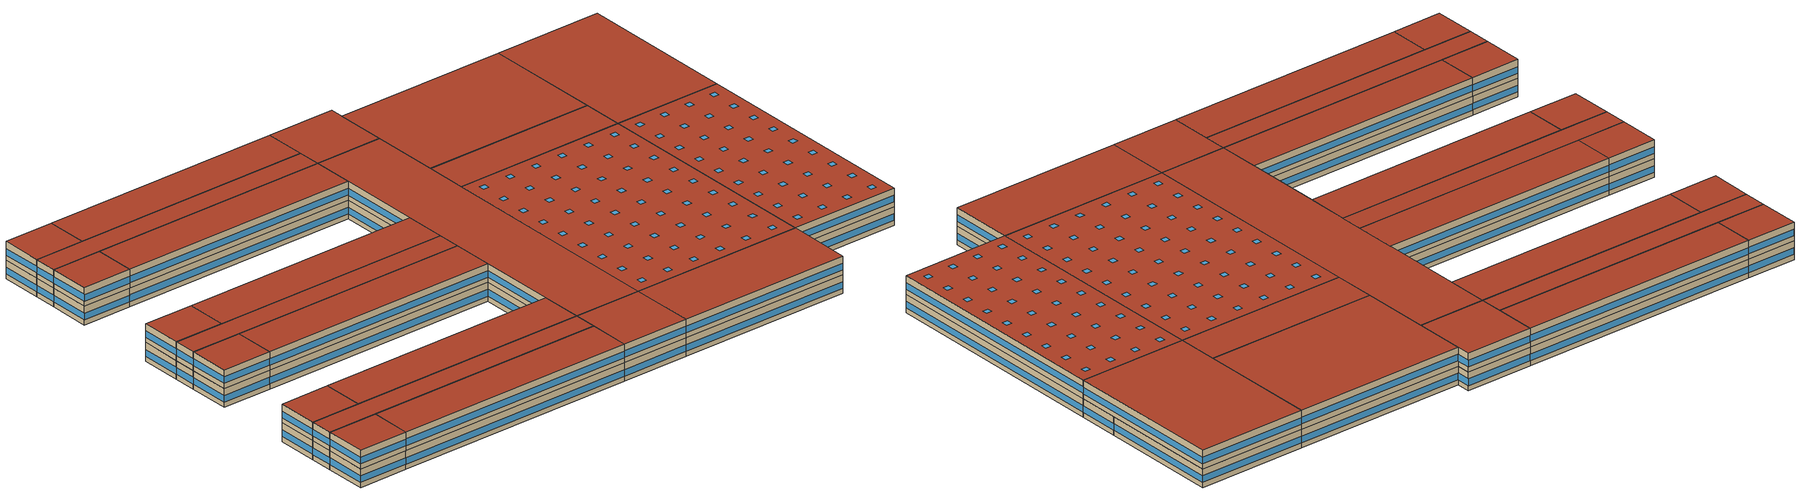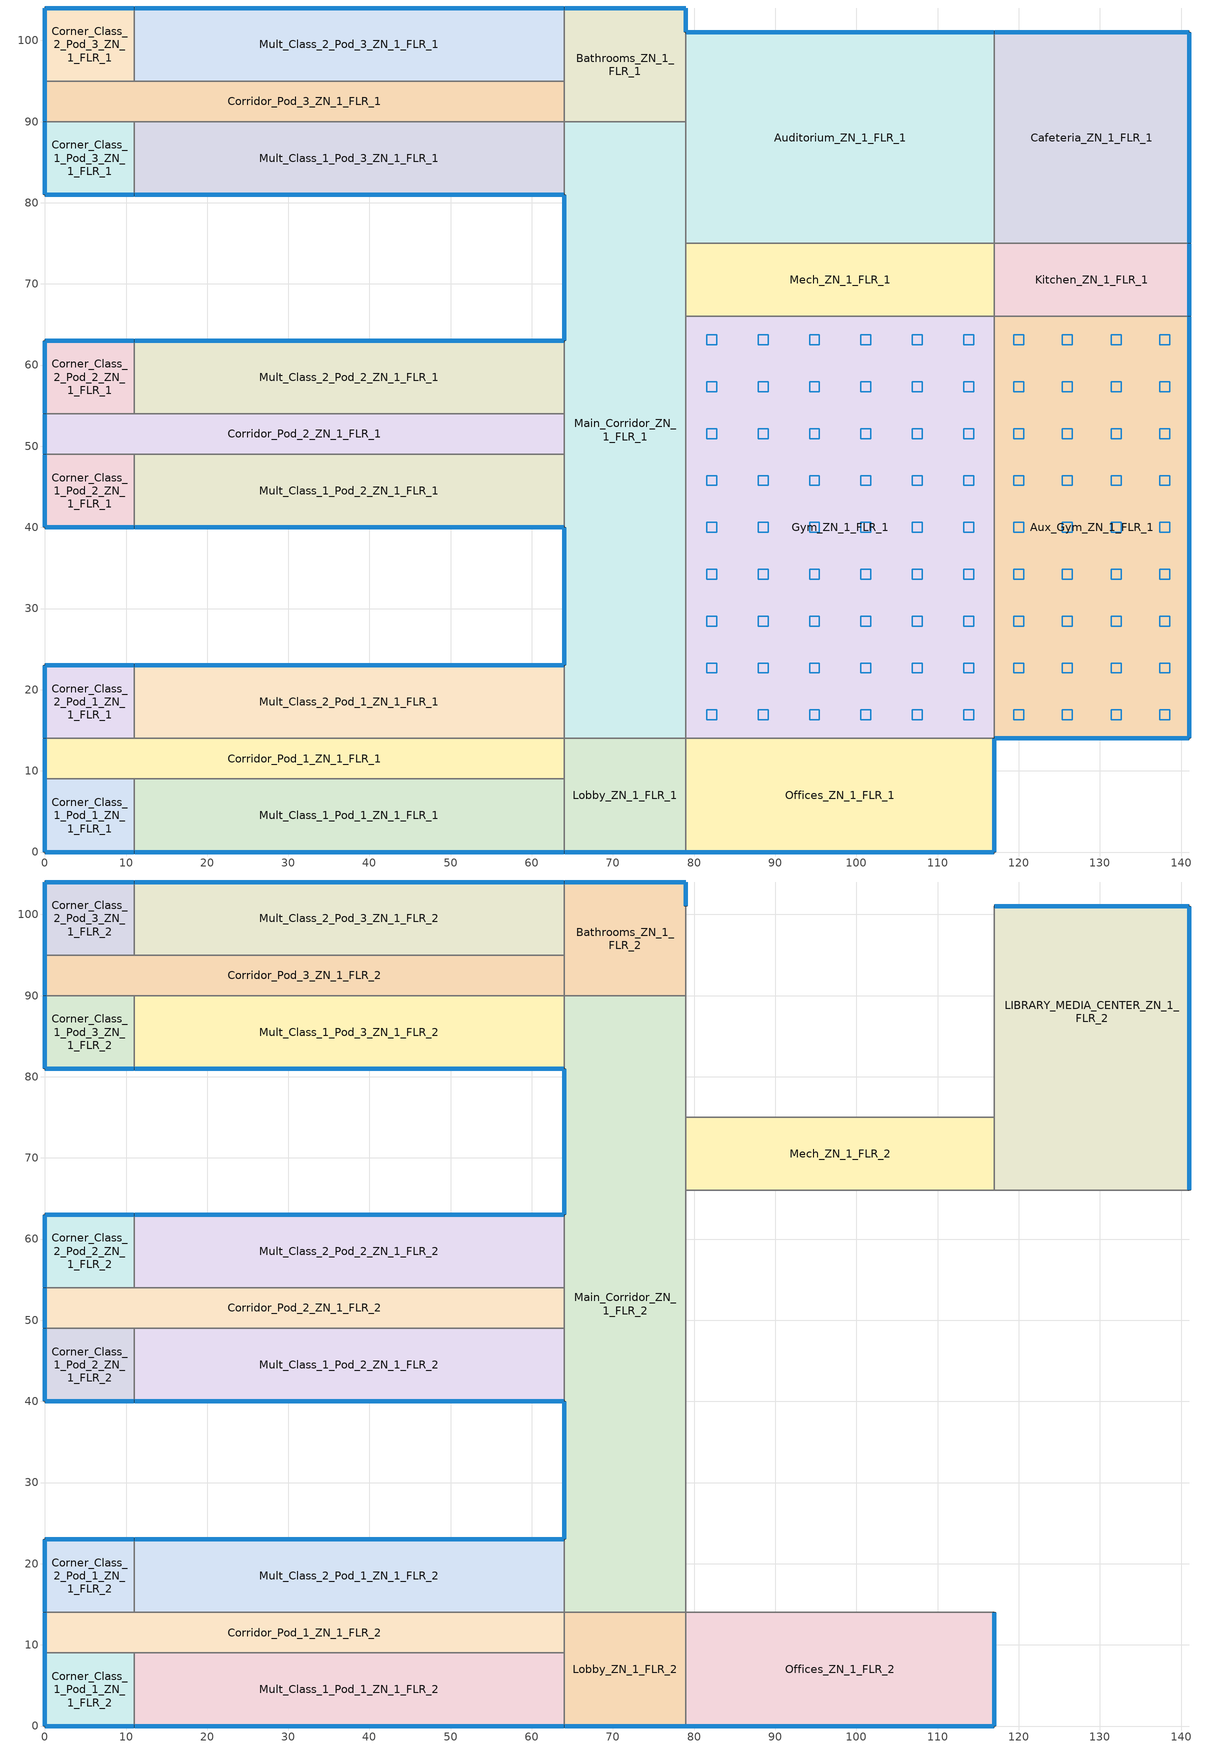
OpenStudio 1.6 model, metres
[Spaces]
Kitchen_ZN_1_FLR_1
 floor ground: 141,75 141,66 117,66 117,75 z0
 wall outside: 141,66 141,75 z0:4
 wall to Cafeteria_ZN_1_FLR_1: 141,75 117,75 z0:4
 wall to Aux_Gym_ZN_1_FLR_1: 117,66 141,66 z0:4
 wall to Mech_ZN_1_FLR_1: 117,75 117,66 z0:4
 window: 141,66.05 141,74.95 z1.1:2.52
Gym_ZN_1_FLR_1
 floor ground: 117,66 117,14 79,14 79,66 z0
 wall to Aux_Gym_ZN_1_FLR_1: 117,14 117,66 z4:8; 117,14 117,66 z0:4
 wall to Main_Corridor_ZN_1_FLR_1: 79,66 79,14 z0:4
 wall to Offices_ZN_1_FLR_1: 79,14 117,14 z0:4
 wall to Offices_ZN_1_FLR_2: 79,14 117,14 z4:8
 wall to Mech_ZN_1_FLR_2: 117,66 79,66 z4:8
 wall to Mech_ZN_1_FLR_1: 117,66 79,66 z0:4
 wall to Main_Corridor_ZN_1_FLR_2: 79,66 79,14 z4:8
 roof outside: 117,14 117,66 79,66 79,14 z8
 skylight: 89.11,56.72 89.11,57.94 87.89,57.94 87.89,56.72 z8; 114.44,39.39 114.44,40.61 113.22,40.61 113.22,39.39 z8; 82.78,56.72 82.78,57.94 81.56,57.94 81.56,56.72 z8; 95.44,33.61 95.44,34.83 94.22,34.83 94.22,33.61 z8; 114.44,45.17 114.44,46.39 113.22,46.39 113.22,45.17 z8; 89.11,33.61 89.11,34.83 87.89,34.83 87.89,33.61 z8; 89.11,50.95 89.11,52.17 87.89,52.17 87.89,50.95 z8; 108.11,33.61 108.11,34.83 106.89,34.83 106.89,33.61 z8; 101.78,62.5 101.78,63.72 100.56,63.72 100.56,62.5 z8; 108.11,56.72 108.11,57.94 106.89,57.94 106.89,56.72 z8; 114.44,22.06 114.44,23.28 113.22,23.28 113.22,22.06 z8; 82.78,62.5 82.78,63.72 81.56,63.72 81.56,62.5 z8; 101.78,39.39 101.78,40.61 100.56,40.61 100.56,39.39 z8; 82.78,50.95 82.78,52.17 81.56,52.17 81.56,50.95 z8; 95.44,27.83 95.44,29.05 94.22,29.05 94.22,27.83 z8; 114.44,16.28 114.44,17.5 113.22,17.5 113.22,16.28 z8; 114.44,27.83 114.44,29.05 113.22,29.05 113.22,27.83 z8; 108.11,22.06 108.11,23.28 106.89,23.28 106.89,22.06 z8; 101.78,22.06 101.78,23.28 100.56,23.28 100.56,22.06 z8; 108.11,39.39 108.11,40.61 106.89,40.61 106.89,39.39 z8; 89.11,62.5 89.11,63.72 87.89,63.72 87.89,62.5 z8; 101.78,33.61 101.78,34.83 100.56,34.83 100.56,33.61 z8; 89.11,16.28 89.11,17.5 87.89,17.5 87.89,16.28 z8; 82.78,45.17 82.78,46.39 81.56,46.39 81.56,45.17 z8; 82.78,33.61 82.78,34.83 81.56,34.83 81.56,33.61 z8; 95.44,50.95 95.44,52.17 94.22,52.17 94.22,50.95 z8; 95.44,22.06 95.44,23.28 94.22,23.28 94.22,22.06 z8; 114.44,33.61 114.44,34.83 113.22,34.83 113.22,33.61 z8; 108.11,16.28 108.11,17.5 106.89,17.5 106.89,16.28 z8; 101.78,45.17 101.78,46.39 100.56,46.39 100.56,45.17 z8; 101.78,56.72 101.78,57.94 100.56,57.94 100.56,56.72 z8; 89.11,27.83 89.11,29.05 87.89,29.05 87.89,27.83 z8; 95.44,56.72 95.44,57.94 94.22,57.94 94.22,56.72 z8; 89.11,22.06 89.11,23.28 87.89,23.28 87.89,22.06 z8; 101.78,16.28 101.78,17.5 100.56,17.5 100.56,16.28 z8; 108.11,27.83 108.11,29.05 106.89,29.05 106.89,27.83 z8; 82.78,16.28 82.78,17.5 81.56,17.5 81.56,16.28 z8; 89.11,45.17 89.11,46.39 87.89,46.39 87.89,45.17 z8; 101.78,50.95 101.78,52.17 100.56,52.17 100.56,50.95 z8; 89.11,39.39 89.11,40.61 87.89,40.61 87.89,39.39 z8; 95.44,16.28 95.44,17.5 94.22,17.5 94.22,16.28 z8; 114.44,50.95 114.44,52.17 113.22,52.17 113.22,50.95 z8; 95.44,39.39 95.44,40.61 94.22,40.61 94.22,39.39 z8; 82.78,39.39 82.78,40.61 81.56,40.61 81.56,39.39 z8; 101.78,27.83 101.78,29.05 100.56,29.05 100.56,27.83 z8; 82.78,22.06 82.78,23.28 81.56,23.28 81.56,22.06 z8; 108.11,50.95 108.11,52.17 106.89,52.17 106.89,50.95 z8; 108.11,62.5 108.11,63.72 106.89,63.72 106.89,62.5 z8; 95.44,62.5 95.44,63.72 94.22,63.72 94.22,62.5 z8; 108.11,45.17 108.11,46.39 106.89,46.39 106.89,45.17 z8; 82.78,27.83 82.78,29.05 81.56,29.05 81.56,27.83 z8; 95.44,45.17 95.44,46.39 94.22,46.39 94.22,45.17 z8; 114.44,56.72 114.44,57.94 113.22,57.94 113.22,56.72 z8; 114.44,62.5 114.44,63.72 113.22,63.72 113.22,62.5 z8
Offices_ZN_1_FLR_1
 floor ground: 117,14 117,0 79,0 79,14 z0
 wall outside: 79,0 117,0 117,14 z0:4
 wall to Lobby_ZN_1_FLR_1: 79,14 79,0 z0:4
 window: 79.05,0 116.95,0 z1.1:2.5; 117,0.05 117,13.95 z1.1:2.51
Auditorium_ZN_1_FLR_1
 floor ground: 117,101 117,75 79,75 79,101 z0
 wall outside: 117,101 79,101 z4:8; 117,101 79,101 z0:4
 wall to LIBRARY_MEDIA_CENTER_ZN_1_FLR_2: 117,75 117,101 z4:8
 wall to Main_Corridor_ZN_1_FLR_1: 79,90 79,75 z0:4
 wall to Cafeteria_ZN_1_FLR_1: 117,75 117,101 z0:4
 wall to Bathrooms_ZN_1_FLR_2: 79,101 79,90 z4:8
 wall to Bathrooms_ZN_1_FLR_1: 79,101 79,90 z0:4
 wall to Main_Corridor_ZN_1_FLR_2: 79,90 79,75 z4:8
 wall to Mech_ZN_1_FLR_2: 79,75 117,75 z4:8
 wall to Mech_ZN_1_FLR_1: 79,75 117,75 z0:4
 window: 116.95,101 79.05,101 z5.1:6.5; 116.95,101 79.05,101 z1.1:2.5
 roof outside: 117,75 117,101 79,101 79,75 z8
Mult_Class_2_Pod_2_ZN_1_FLR_1
 floor ground: 64,63 64,54 11,54 11,63 z0
 wall outside: 64,63 11,63 z0:4
 wall to Corner_Class_2_Pod_2_ZN_1_FLR_1: 11,63 11,54 z0:4
 wall to Corridor_Pod_2_ZN_1_FLR_1: 11,54 64,54 z0:4
 wall to Main_Corridor_ZN_1_FLR_1: 64,54 64,63 z0:4
 window: 63.95,63 11.05,63 z1.1:2.5
Aux_Gym_ZN_1_FLR_1
 floor ground: 141,66 141,14 117,14 117,66 z0
 wall outside: 117,14 141,14 141,66 z0:4; 117,14 141,14 141,66 z4:8
 wall to LIBRARY_MEDIA_CENTER_ZN_1_FLR_2: 141,66 117,66 z4:8
 window: 117.05,14 140.95,14 z5.1:6.51; 141,14.05 141,65.95 z5.1:6.5; 141,14.05 141,65.95 z1.1:2.5; 117.05,14 140.95,14 z1.1:2.51
 roof outside: 141,14 141,66 117,66 117,14 z8
 skylight: 120.61,50.95 120.61,52.17 119.39,52.17 119.39,50.95 z8; 138.61,22.06 138.61,23.28 137.39,23.28 137.39,22.06 z8; 120.61,27.83 120.61,29.05 119.39,29.05 119.39,27.83 z8; 126.61,56.72 126.61,57.94 125.39,57.94 125.39,56.72 z8; 138.61,56.72 138.61,57.94 137.39,57.94 137.39,56.72 z8; 126.61,27.83 126.61,29.05 125.39,29.05 125.39,27.83 z8; 126.61,16.28 126.61,17.5 125.39,17.5 125.39,16.28 z8; 120.61,39.39 120.61,40.61 119.39,40.61 119.39,39.39 z8; 138.61,45.17 138.61,46.39 137.39,46.39 137.39,45.17 z8; 126.61,45.17 126.61,46.39 125.39,46.39 125.39,45.17 z8; 132.61,16.28 132.61,17.5 131.39,17.5 131.39,16.28 z8; 138.61,27.83 138.61,29.05 137.39,29.05 137.39,27.83 z8; 132.61,33.61 132.61,34.83 131.39,34.83 131.39,33.61 z8; 138.61,16.28 138.61,17.5 137.39,17.5 137.39,16.28 z8; 120.61,62.5 120.61,63.72 119.39,63.72 119.39,62.5 z8; 132.61,39.39 132.61,40.61 131.39,40.61 131.39,39.39 z8; 138.61,50.95 138.61,52.17 137.39,52.17 137.39,50.95 z8; 138.61,62.5 138.61,63.72 137.39,63.72 137.39,62.5 z8; 132.61,45.17 132.61,46.39 131.39,46.39 131.39,45.17 z8; 138.61,33.61 138.61,34.83 137.39,34.83 137.39,33.61 z8; 126.61,39.39 126.61,40.61 125.39,40.61 125.39,39.39 z8; 126.61,62.5 126.61,63.72 125.39,63.72 125.39,62.5 z8; 132.61,62.5 132.61,63.72 131.39,63.72 131.39,62.5 z8; 120.61,56.72 120.61,57.94 119.39,57.94 119.39,56.72 z8; 132.61,50.95 132.61,52.17 131.39,52.17 131.39,50.95 z8; 120.61,45.17 120.61,46.39 119.39,46.39 119.39,45.17 z8; 126.61,33.61 126.61,34.83 125.39,34.83 125.39,33.61 z8; 138.61,39.39 138.61,40.61 137.39,40.61 137.39,39.39 z8; 132.61,56.72 132.61,57.94 131.39,57.94 131.39,56.72 z8; 120.61,33.61 120.61,34.83 119.39,34.83 119.39,33.61 z8; 120.61,16.28 120.61,17.5 119.39,17.5 119.39,16.28 z8; 132.61,22.06 132.61,23.28 131.39,23.28 131.39,22.06 z8; 126.61,22.06 126.61,23.28 125.39,23.28 125.39,22.06 z8; 126.61,50.95 126.61,52.17 125.39,52.17 125.39,50.95 z8; 120.61,22.06 120.61,23.28 119.39,23.28 119.39,22.06 z8; 132.61,27.83 132.61,29.05 131.39,29.05 131.39,27.83 z8
Cafeteria_ZN_1_FLR_1
 floor ground: 141,101 141,75 117,75 117,101 z0
 wall outside: 141,75 141,101 117,101 z0:4
 window: 141,75.05 141,100.95 / 140.95,101 117.05,101 z1.1:2.51
Corner_Class_2_Pod_3_ZN_1_FLR_1
 floor ground: 11,104 11,95 0,95 0,104 z0
 wall outside: 11,104 0,104 0,95 z0:4
 wall to Corridor_Pod_3_ZN_1_FLR_1: 0,95 11,95 z0:4
 wall to Mult_Class_2_Pod_3_ZN_1_FLR_1: 11,95 11,104 z0:4
 window: 0,103.95 0,95.05 z1.1:2.52; 10.95,104 0.05,104 z1.1:2.51
Mult_Class_1_Pod_1_ZN_1_FLR_1
 floor ground: 64,9 64,0 11,0 11,9 z0
 wall outside: 11,0 64,0 z0:4
 wall to Lobby_ZN_1_FLR_1: 64,0 64,9 z0:4
 wall to Corner_Class_1_Pod_1_ZN_1_FLR_1: 11,9 11,0 z0:4
 wall to Corridor_Pod_1_ZN_1_FLR_1: 64,9 11,9 z0:4
 window: 11.05,0 63.95,0 z1.1:2.5
Corner_Class_1_Pod_1_ZN_1_FLR_1
 floor ground: 11,9 11,0 0,0 0,9 z0
 wall outside: 0,9 0,0 11,0 z0:4
 wall to Corridor_Pod_1_ZN_1_FLR_1: 11,9 0,9 z0:4
 window: 0.05,0 10.95,0 z1.1:2.51; 0,8.95 0,0.05 z1.1:2.52
Corner_Class_1_Pod_2_ZN_1_FLR_1
 floor ground: 11,49 11,40 0,40 0,49 z0
 wall outside: 0,49 0,40 11,40 z0:4
 wall to Mult_Class_1_Pod_2_ZN_1_FLR_1: 11,40 11,49 z0:4
 wall to Corridor_Pod_2_ZN_1_FLR_1: 11,49 0,49 z0:4
 window: 0.05,40 10.95,40 z1.1:2.51; 0,48.95 0,40.05 z1.1:2.52
Corridor_Pod_2_ZN_1_FLR_1
 floor ground: 64,54 64,49 0,49 0,54 z0
 wall outside: 0,54 0,49 z0:4
 wall to Corner_Class_2_Pod_2_ZN_1_FLR_1: 11,54 0,54 z0:4
 wall to Main_Corridor_ZN_1_FLR_1: 64,49 64,54 z0:4
 wall to Mult_Class_1_Pod_2_ZN_1_FLR_1: 11,49 64,49 z0:4
 window: 0,53.95 0,49.05 z1.1:2.53
Corridor_Pod_1_ZN_1_FLR_1
 floor ground: 64,14 64,9 0,9 0,14 z0
 wall outside: 0,14 0,9 z0:4
 wall to Mult_Class_2_Pod_1_ZN_1_FLR_1: 64,14 11,14 z0:4
 wall to Corner_Class_2_Pod_1_ZN_1_FLR_1: 11,14 0,14 z0:4
 wall to Lobby_ZN_1_FLR_1: 64,9 64,14 z0:4
 window: 0,13.95 0,9.05 z1.1:2.53
Main_Corridor_ZN_1_FLR_1
 floor ground: 79,90 79,14 64,14 64,90 z0
 wall outside: 64,81 64,63 / 64,40 64,23 z0:4
 wall to Mult_Class_2_Pod_1_ZN_1_FLR_1: 64,23 64,14 z0:4
 wall to Lobby_ZN_1_FLR_1: 64,14 79,14 z0:4
 wall to Mult_Class_1_Pod_3_ZN_1_FLR_1: 64,90 64,81 z0:4
 wall to Mech_ZN_1_FLR_1: 79,66 79,75 z0:4
 wall to Mult_Class_1_Pod_2_ZN_1_FLR_1: 64,49 64,40 z0:4
 wall to Bathrooms_ZN_1_FLR_1: 79,90 64,90 z0:4
 window: 64,80.95 64,63.05 / 64,39.95 64,23.05 z1.1:2.51
Bathrooms_ZN_1_FLR_1
 floor ground: 79,104 79,90 64,90 64,104 z0
 wall outside: 79,101 79,104 64,104 z0:4
 wall to Corridor_Pod_3_ZN_1_FLR_1: 64,95 64,90 z0:4
 wall to Mult_Class_2_Pod_3_ZN_1_FLR_1: 64,104 64,95 z0:4
 window: 78.95,104 64.05,104 z1.1:2.51; 79,101.05 79,103.95 z1.1:2.55
Corridor_Pod_3_ZN_1_FLR_1
 floor ground: 64,95 64,90 0,90 0,95 z0
 wall outside: 0,95 0,90 z0:4
 wall to Mult_Class_1_Pod_3_ZN_1_FLR_1: 11,90 64,90 z0:4
 wall to Corner_Class_1_Pod_3_ZN_1_FLR_1: 0,90 11,90 z0:4
 wall to Mult_Class_2_Pod_3_ZN_1_FLR_1: 64,95 11,95 z0:4
 window: 0,94.95 0,90.05 z1.1:2.53
Mult_Class_1_Pod_3_ZN_1_FLR_1
 floor ground: 64,90 64,81 11,81 11,90 z0
 wall outside: 11,81 64,81 z0:4
 wall to Corner_Class_1_Pod_3_ZN_1_FLR_1: 11,90 11,81 z0:4
 window: 11.05,81 63.95,81 z1.1:2.5
Mult_Class_2_Pod_1_ZN_1_FLR_1
 floor ground: 64,23 64,14 11,14 11,23 z0
 wall outside: 64,23 11,23 z0:4
 wall to Corner_Class_2_Pod_1_ZN_1_FLR_1: 11,23 11,14 z0:4
 window: 63.95,23 11.05,23 z1.1:2.5
Lobby_ZN_1_FLR_1
 floor ground: 79,14 79,0 64,0 64,14 z0
 wall outside: 64,0 79,0 z0:4
 window: 64.05,0 78.95,0 z1.1:2.51
Mult_Class_2_Pod_3_ZN_1_FLR_1
 floor ground: 64,104 64,95 11,95 11,104 z0
 wall outside: 64,104 11,104 z0:4
 window: 63.95,104 11.05,104 z1.1:2.5
Corner_Class_2_Pod_2_ZN_1_FLR_1
 floor ground: 11,63 11,54 0,54 0,63 z0
 wall outside: 11,63 0,63 0,54 z0:4
 window: 10.95,63 0.05,63 z1.1:2.51; 0,62.95 0,54.05 z1.1:2.52
Corner_Class_2_Pod_1_ZN_1_FLR_1
 floor ground: 11,23 11,14 0,14 0,23 z0
 wall outside: 11,23 0,23 0,14 z0:4
 window: 0,22.95 0,14.05 z1.1:2.52; 10.95,23 0.05,23 z1.1:2.51
Mech_ZN_1_FLR_1
 floor ground: 117,75 117,66 79,66 79,75 z0
Corner_Class_1_Pod_3_ZN_1_FLR_1
 floor ground: 11,90 11,81 0,81 0,90 z0
 wall outside: 0,90 0,81 11,81 z0:4
 window: 0.05,81 10.95,81 z1.1:2.51; 0,89.95 0,81.05 z1.1:2.52
Mult_Class_1_Pod_2_ZN_1_FLR_1
 floor ground: 64,49 64,40 11,40 11,49 z0
 wall outside: 11,40 64,40 z0:4
 window: 11.05,40 63.95,40 z1.1:2.5
Bathrooms_ZN_1_FLR_2
 floor to Bathrooms_ZN_1_FLR_1: 79,104 79,90 64,90 64,104 z4
 wall outside: 79,101 79,104 64,104 z4:8
 wall to Mult_Class_2_Pod_3_ZN_1_FLR_2: 64,104 64,95 z4:8
 wall to Corridor_Pod_3_ZN_1_FLR_2: 64,95 64,90 z4:8
 wall to Main_Corridor_ZN_1_FLR_2: 64,90 79,90 z4:8
 window: 78.95,104 64.05,104 z5.1:6.51; 79,101.05 79,103.95 z5.1:6.55
 roof outside: 79,90 79,104 64,104 64,90 z8
Corner_Class_2_Pod_3_ZN_1_FLR_2
 floor to Corner_Class_2_Pod_3_ZN_1_FLR_1: 11,104 11,95 0,95 0,104 z4
 wall outside: 11,104 0,104 0,95 z4:8
 wall to Corridor_Pod_3_ZN_1_FLR_2: 0,95 11,95 z4:8
 wall to Mult_Class_2_Pod_3_ZN_1_FLR_2: 11,95 11,104 z4:8
 window: 0,103.95 0,95.05 z5.1:6.52; 10.95,104 0.05,104 z5.1:6.51
 roof outside: 11,95 11,104 0,104 0,95 z8
Corridor_Pod_1_ZN_1_FLR_2
 floor to Corridor_Pod_1_ZN_1_FLR_1: 64,14 64,9 0,9 0,14 z4
 wall outside: 0,14 0,9 z4:8
 wall to Corner_Class_1_Pod_1_ZN_1_FLR_2: 0,9 11,9 z4:8
 wall to Mult_Class_1_Pod_1_ZN_1_FLR_2: 11,9 64,9 z4:8
 wall to Corner_Class_2_Pod_1_ZN_1_FLR_2: 11,14 0,14 z4:8
 wall to Lobby_ZN_1_FLR_2: 64,9 64,14 z4:8
 wall to Mult_Class_2_Pod_1_ZN_1_FLR_2: 64,14 11,14 z4:8
 window: 0,13.95 0,9.05 z5.1:6.53
 roof outside: 64,9 64,14 0,14 0,9 z8
Corner_Class_1_Pod_3_ZN_1_FLR_2
 floor to Corner_Class_1_Pod_3_ZN_1_FLR_1: 11,90 11,81 0,81 0,90 z4
 wall outside: 0,90 0,81 11,81 z4:8
 wall to Mult_Class_1_Pod_3_ZN_1_FLR_2: 11,81 11,90 z4:8
 wall to Corridor_Pod_3_ZN_1_FLR_2: 11,90 0,90 z4:8
 window: 0.05,81 10.95,81 z5.1:6.51; 0,89.95 0,81.05 z5.1:6.52
 roof outside: 11,81 11,90 0,90 0,81 z8
Corner_Class_2_Pod_1_ZN_1_FLR_2
 floor to Corner_Class_2_Pod_1_ZN_1_FLR_1: 11,23 11,14 0,14 0,23 z4
 wall outside: 11,23 0,23 0,14 z4:8
 wall to Mult_Class_2_Pod_1_ZN_1_FLR_2: 11,14 11,23 z4:8
 window: 0,22.95 0,14.05 z5.1:6.52; 10.95,23 0.05,23 z5.1:6.51
 roof outside: 11,14 11,23 0,23 0,14 z8
Offices_ZN_1_FLR_2
 floor to Offices_ZN_1_FLR_1: 117,14 117,0 79,0 79,14 z4
 wall outside: 79,0 117,0 117,14 z4:8
 wall to Lobby_ZN_1_FLR_2: 79,14 79,0 z4:8
 window: 79.05,0 116.95,0 z5.1:6.5; 117,0.05 117,13.95 z5.1:6.51
 roof outside: 117,0 117,14 79,14 79,0 z8
Mult_Class_2_Pod_2_ZN_1_FLR_2
 floor to Mult_Class_2_Pod_2_ZN_1_FLR_1: 64,63 64,54 11,54 11,63 z4
 wall outside: 64,63 11,63 z4:8
 wall to Corridor_Pod_2_ZN_1_FLR_2: 11,54 64,54 z4:8
 wall to Main_Corridor_ZN_1_FLR_2: 64,54 64,63 z4:8
 wall to Corner_Class_2_Pod_2_ZN_1_FLR_2: 11,63 11,54 z4:8
 window: 63.95,63 11.05,63 z5.1:6.5
 roof outside: 64,54 64,63 11,63 11,54 z8
Mech_ZN_1_FLR_2
 floor to Mech_ZN_1_FLR_1: 117,75 117,66 79,66 79,75 z4
 wall to Main_Corridor_ZN_1_FLR_2: 79,75 79,66 z4:8
 wall to LIBRARY_MEDIA_CENTER_ZN_1_FLR_2: 117,66 117,75 z4:8
 roof outside: 117,66 117,75 79,75 79,66 z8
Corner_Class_1_Pod_1_ZN_1_FLR_2
 floor to Corner_Class_1_Pod_1_ZN_1_FLR_1: 11,9 11,0 0,0 0,9 z4
 wall outside: 0,9 0,0 11,0 z4:8
 wall to Mult_Class_1_Pod_1_ZN_1_FLR_2: 11,0 11,9 z4:8
 window: 0.05,0 10.95,0 z5.1:6.51; 0,8.95 0,0.05 z5.1:6.52
 roof outside: 11,0 11,9 0,9 0,0 z8
LIBRARY_MEDIA_CENTER_ZN_1_FLR_2
 floor to Kitchen_ZN_1_FLR_1: 141,75 141,66 117,66 117,75 z4
 floor to Cafeteria_ZN_1_FLR_1: 141,101 141,75 117,75 117,101 z4
 wall outside: 141,66 141,101 117,101 z4:8
 window: 141,66.05 141,100.95 z5.1:6.5; 140.95,101 117.05,101 z5.1:6.51
 roof outside: 141,66 141,101 117,101 117,66 z8
Corridor_Pod_3_ZN_1_FLR_2
 floor to Corridor_Pod_3_ZN_1_FLR_1: 64,95 64,90 0,90 0,95 z4
 wall outside: 0,95 0,90 z4:8
 wall to Mult_Class_2_Pod_3_ZN_1_FLR_2: 64,95 11,95 z4:8
 wall to Mult_Class_1_Pod_3_ZN_1_FLR_2: 11,90 64,90 z4:8
 window: 0,94.95 0,90.05 z5.1:6.53
 roof outside: 64,90 64,95 0,95 0,90 z8
Corner_Class_1_Pod_2_ZN_1_FLR_2
 floor to Corner_Class_1_Pod_2_ZN_1_FLR_1: 11,49 11,40 0,40 0,49 z4
 wall outside: 0,49 0,40 11,40 z4:8
 wall to Corridor_Pod_2_ZN_1_FLR_2: 11,49 0,49 z4:8
 wall to Mult_Class_1_Pod_2_ZN_1_FLR_2: 11,40 11,49 z4:8
 window: 0,48.95 0,40.05 z5.1:6.52; 0.05,40 10.95,40 z5.1:6.51
 roof outside: 11,40 11,49 0,49 0,40 z8
Corridor_Pod_2_ZN_1_FLR_2
 floor to Corridor_Pod_2_ZN_1_FLR_1: 64,54 64,49 0,49 0,54 z4
 wall outside: 0,54 0,49 z4:8
 wall to Mult_Class_1_Pod_2_ZN_1_FLR_2: 11,49 64,49 z4:8
 wall to Main_Corridor_ZN_1_FLR_2: 64,49 64,54 z4:8
 wall to Corner_Class_2_Pod_2_ZN_1_FLR_2: 11,54 0,54 z4:8
 window: 0,53.95 0,49.05 z5.1:6.53
 roof outside: 64,49 64,54 0,54 0,49 z8
Main_Corridor_ZN_1_FLR_2
 floor to Main_Corridor_ZN_1_FLR_1: 79,90 79,14 64,14 64,90 z4
 wall outside: 64,81 64,63 / 64,40 64,23 z4:8
 wall to Mult_Class_1_Pod_2_ZN_1_FLR_2: 64,49 64,40 z4:8
 wall to Mult_Class_2_Pod_1_ZN_1_FLR_2: 64,23 64,14 z4:8
 wall to Mult_Class_1_Pod_3_ZN_1_FLR_2: 64,90 64,81 z4:8
 wall to Lobby_ZN_1_FLR_2: 64,14 79,14 z4:8
 window: 64,39.95 64,23.05 / 64,80.95 64,63.05 z5.1:6.51
 roof outside: 79,14 79,90 64,90 64,14 z8
Mult_Class_2_Pod_1_ZN_1_FLR_2
 floor to Mult_Class_2_Pod_1_ZN_1_FLR_1: 64,23 64,14 11,14 11,23 z4
 wall outside: 64,23 11,23 z4:8
 window: 63.95,23 11.05,23 z5.1:6.5
 roof outside: 64,14 64,23 11,23 11,14 z8
Mult_Class_1_Pod_1_ZN_1_FLR_2
 floor to Mult_Class_1_Pod_1_ZN_1_FLR_1: 64,9 64,0 11,0 11,9 z4
 wall outside: 11,0 64,0 z4:8
 wall to Lobby_ZN_1_FLR_2: 64,0 64,9 z4:8
 window: 11.05,0 63.95,0 z5.1:6.5
 roof outside: 64,0 64,9 11,9 11,0 z8
Mult_Class_1_Pod_2_ZN_1_FLR_2
 floor to Mult_Class_1_Pod_2_ZN_1_FLR_1: 64,49 64,40 11,40 11,49 z4
 wall outside: 11,40 64,40 z4:8
 window: 11.05,40 63.95,40 z5.1:6.5
 roof outside: 64,40 64,49 11,49 11,40 z8
Mult_Class_1_Pod_3_ZN_1_FLR_2
 floor to Mult_Class_1_Pod_3_ZN_1_FLR_1: 64,90 64,81 11,81 11,90 z4
 wall outside: 11,81 64,81 z4:8
 window: 11.05,81 63.95,81 z5.1:6.5
 roof outside: 64,81 64,90 11,90 11,81 z8
Corner_Class_2_Pod_2_ZN_1_FLR_2
 floor to Corner_Class_2_Pod_2_ZN_1_FLR_1: 11,63 11,54 0,54 0,63 z4
 wall outside: 11,63 0,63 0,54 z4:8
 window: 0,62.95 0,54.05 z5.1:6.52; 10.95,63 0.05,63 z5.1:6.51
 roof outside: 11,54 11,63 0,63 0,54 z8
Mult_Class_2_Pod_3_ZN_1_FLR_2
 floor to Mult_Class_2_Pod_3_ZN_1_FLR_1: 64,104 64,95 11,95 11,104 z4
 wall outside: 64,104 11,104 z4:8
 window: 63.95,104 11.05,104 z5.1:6.5
 roof outside: 64,95 64,104 11,104 11,95 z8
Lobby_ZN_1_FLR_2
 floor to Lobby_ZN_1_FLR_1: 79,14 79,0 64,0 64,14 z4
 wall outside: 64,0 79,0 z4:8
 window: 64.05,0 78.95,0 z5.1:6.51
 roof outside: 79,0 79,14 64,14 64,0 z8
[Site]
Chicago Ohare Intl Ap_IL_USA Design_Conditions: Latitude {deg}=41.98; Longitude {deg}=-87.92; Time Zone {hr}=-6; Elevation {m}=201; Terrain=City
[Building]
Secondary School: North Axis {deg}=0
[ClimateZones]
Climate Zone Institution Name 1=ASHRAE; Climate Zone Document Name 1=ANSI/ASHRAE Standard 169; Climate Zone Document Year 1=2006; Climate Zone Institution Name 2=CEC; Climate Zone Document Name 2=California Climate Zone Descriptions; Climate Zone Document Year 2=1995
[Space] Part of Total Floor Area=Yes
Bathrooms_ZN_1_FLR_2; Corner_Class_2_Pod_3_ZN_1_FLR_2; Kitchen_ZN_1_FLR_1; Corner_Class_1_Pod_2_ZN_1_FLR_1; Gym_ZN_1_FLR_1; Offices_ZN_1_FLR_1; Corridor_Pod_1_ZN_1_FLR_2; Auditorium_ZN_1_FLR_1; LIBRARY_MEDIA_CENTER_ZN_1_FLR_2; Mult_Class_2_Pod_2_ZN_1_FLR_1; Aux_Gym_ZN_1_FLR_1; Mult_Class_1_Pod_2_ZN_1_FLR_1; Mult_Class_1_Pod_3_ZN_1_FLR_2; Corner_Class_1_Pod_3_ZN_1_FLR_2; Mult_Class_2_Pod_1_ZN_1_FLR_1; Corner_Class_2_Pod_1_ZN_1_FLR_2; Cafeteria_ZN_1_FLR_1; Offices_ZN_1_FLR_2; Mult_Class_1_Pod_3_ZN_1_FLR_1; Mult_Class_1_Pod_1_ZN_1_FLR_1; Mech_ZN_1_FLR_1; Corridor_Pod_1_ZN_1_FLR_1; Corner_Class_2_Pod_3_ZN_1_FLR_1; Mult_Class_2_Pod_3_ZN_1_FLR_2; Corridor_Pod_2_ZN_1_FLR_2; Mult_Class_2_Pod_2_ZN_1_FLR_2; Mech_ZN_1_FLR_2; Corner_Class_1_Pod_1_ZN_1_FLR_1; Corner_Class_1_Pod_1_ZN_1_FLR_2; Corridor_Pod_3_ZN_1_FLR_1; Corridor_Pod_3_ZN_1_FLR_2; Mult_Class_2_Pod_1_ZN_1_FLR_2; Corridor_Pod_2_ZN_1_FLR_1; Corner_Class_2_Pod_1_ZN_1_FLR_1; Main_Corridor_ZN_1_FLR_1; Corner_Class_1_Pod_2_ZN_1_FLR_2; Bathrooms_ZN_1_FLR_1; Corner_Class_2_Pod_2_ZN_1_FLR_2; Corner_Class_1_Pod_3_ZN_1_FLR_1; Mult_Class_1_Pod_1_ZN_1_FLR_2; Main_Corridor_ZN_1_FLR_2; Lobby_ZN_1_FLR_2; Lobby_ZN_1_FLR_1; Mult_Class_1_Pod_2_ZN_1_FLR_2; Mult_Class_2_Pod_3_ZN_1_FLR_1; Corner_Class_2_Pod_2_ZN_1_FLR_1
[Daylighting:Control] Lighting Control Type=Stepped; Minimum Input Power Fraction for Continuous Dimming Control=0.3; Minimum Light Output Fraction for Continuous Dimming Control=0.2; Number of Stepped Control Steps=3; Probability Lighting will be Reset When Needed in Manual Stepped Control=1; Maximum Allowable Discomfort Glare Index=22
Name | Space | Position X-Coordinate {m} | Position Y-Coordinate {m} | Position Z-Coordinate {m} | Theta Rotation Around Y-Axis {deg} | Illuminance Setpoint {lux}
Daylighting:Control #1 | Corner_Class_2_Pod_1_ZN_1_FLR_2 | 1.6764 | 4.5 | 0.762 | -4.71239 | 500
Daylighting:Control #2 | Corner_Class_2_Pod_1_ZN_1_FLR_2 | 5.5 | 7.3236 | 0.762 | -4.71239 | 500
Daylighting:Control #3 | Mult_Class_1_Pod_3_ZN_1_FLR_2 | 13.2588 | 1.6764 | 0.762 | -3.14159 | 500
Daylighting:Control #4 | Mult_Class_1_Pod_3_ZN_1_FLR_2 | 39.7764 | 1.6764 | 0.762 | -3.14159 | 500
Daylighting:Control #5 | Mult_Class_2_Pod_3_ZN_1_FLR_2 | 13.2588 | 7.3236 | 0.762 | -0 | 500
Daylighting:Control #6 | Mult_Class_2_Pod_3_ZN_1_FLR_2 | 39.7764 | 7.3236 | 0.762 | -0 | 500
Daylighting:Control #7 | Mult_Class_2_Pod_1_ZN_1_FLR_2 | 13.2588 | 7.3236 | 0.762 | -0 | 500
Daylighting:Control #8 | Mult_Class_2_Pod_1_ZN_1_FLR_2 | 39.7764 | 7.3236 | 0.762 | -0 | 500
Daylighting:Control #9 | Corner_Class_2_Pod_1_ZN_1_FLR_1 | 1.6764 | 4.5 | 0.762 | -4.71239 | 500
Daylighting:Control #10 | Corner_Class_2_Pod_1_ZN_1_FLR_1 | 5.5 | 7.3236 | 0.762 | -4.71239 | 500
Daylighting:Control #11 | Corner_Class_1_Pod_2_ZN_1_FLR_1 | 1.6764 | 4.5 | 0.762 | -3.14159 | 500
Daylighting:Control #12 | Corner_Class_1_Pod_2_ZN_1_FLR_1 | 5.5 | 1.6764 | 0.762 | -3.14159 | 500
Daylighting:Control #13 | Mult_Class_2_Pod_2_ZN_1_FLR_1 | 13.2588 | 7.3236 | 0.762 | -0 | 500
Daylighting:Control #14 | Mult_Class_2_Pod_2_ZN_1_FLR_1 | 39.7764 | 7.3236 | 0.762 | -0 | 500
Daylighting:Control #15 | Corner_Class_2_Pod_2_ZN_1_FLR_2 | 1.6764 | 4.5 | 0.762 | -4.71239 | 500
Daylighting:Control #16 | Corner_Class_2_Pod_2_ZN_1_FLR_2 | 5.5 | 7.3236 | 0.762 | -4.71239 | 500
Daylighting:Control #17 | Mult_Class_1_Pod_1_ZN_1_FLR_1 | 13.2588 | 1.6764 | 0.762 | -3.14159 | 500
Daylighting:Control #18 | Mult_Class_1_Pod_1_ZN_1_FLR_1 | 39.7764 | 1.6764 | 0.762 | -3.14159 | 500
Daylighting:Control #19 | Mult_Class_1_Pod_2_ZN_1_FLR_2 | 13.2588 | 1.6764 | 0.762 | -3.14159 | 500
Daylighting:Control #20 | Mult_Class_1_Pod_2_ZN_1_FLR_2 | 39.7764 | 1.6764 | 0.762 | -3.14159 | 500
Daylighting:Control #21 | Offices_ZN_1_FLR_1 | 18.9982 | 1.6764 | 0.762 | -3.14159 | 500
Daylighting:Control #22 | Offices_ZN_1_FLR_1 | 36.3322 | 7.0104 | 0.762 | -3.14159 | 500
Daylighting:Control #23 | Cafeteria_ZN_1_FLR_1 | 22.3236 | 13 | 0.762 | -0 | 375
Daylighting:Control #24 | Cafeteria_ZN_1_FLR_1 | 12 | 24.3236 | 0.762 | -0 | 375
Daylighting:Control #25 | Mult_Class_1_Pod_3_ZN_1_FLR_1 | 13.2588 | 1.6764 | 0.762 | -3.14159 | 500
Daylighting:Control #26 | Mult_Class_1_Pod_3_ZN_1_FLR_1 | 39.7764 | 1.6764 | 0.762 | -3.14159 | 500
Daylighting:Control #27 | Mult_Class_1_Pod_2_ZN_1_FLR_1 | 13.2588 | 1.6764 | 0.762 | -3.14159 | 500
Daylighting:Control #28 | Mult_Class_1_Pod_2_ZN_1_FLR_1 | 39.7764 | 1.6764 | 0.762 | -3.14159 | 500
Daylighting:Control #29 | Mult_Class_2_Pod_3_ZN_1_FLR_1 | 13.2588 | 7.3236 | 0.762 | -0 | 500
Daylighting:Control #30 | Mult_Class_2_Pod_3_ZN_1_FLR_1 | 39.7764 | 7.3236 | 0.762 | -0 | 500
Daylighting:Control #31 | LIBRARY_MEDIA_CENTER_ZN_1_FLR_2 | 22.3236 | 17.5 | 0.762 | -0 | 375
Daylighting:Control #32 | LIBRARY_MEDIA_CENTER_ZN_1_FLR_2 | 12 | 33.3236 | 0.762 | -0 | 375
Daylighting:Control #33 | Lobby_ZN_1_FLR_2 | 3.7338 | 1.6764 | 0.762 | -3.14159 | 375
Daylighting:Control #34 | Lobby_ZN_1_FLR_2 | 11.2014 | 1.6764 | 0.762 | -3.14159 | 375
Daylighting:Control #35 | Corner_Class_1_Pod_2_ZN_1_FLR_2 | 1.6764 | 4.5 | 0.762 | -3.14159 | 500
Daylighting:Control #36 | Corner_Class_1_Pod_2_ZN_1_FLR_2 | 5.5 | 1.6764 | 0.762 | -3.14159 | 500
Daylighting:Control #37 | Corner_Class_1_Pod_3_ZN_1_FLR_2 | 1.6764 | 4.5 | 0.762 | -3.14159 | 500
Daylighting:Control #38 | Corner_Class_1_Pod_3_ZN_1_FLR_2 | 5.5 | 1.6764 | 0.762 | -3.14159 | 500
Daylighting:Control #39 | Corner_Class_1_Pod_3_ZN_1_FLR_1 | 1.6764 | 4.5 | 0.762 | -3.14159 | 500
Daylighting:Control #40 | Corner_Class_1_Pod_3_ZN_1_FLR_1 | 5.5 | 1.6764 | 0.762 | -3.14159 | 500
Daylighting:Control #41 | Corner_Class_1_Pod_1_ZN_1_FLR_1 | 1.6764 | 4.5 | 0.762 | -3.14159 | 500
Daylighting:Control #42 | Corner_Class_1_Pod_1_ZN_1_FLR_1 | 5.5 | 1.6764 | 0.762 | -3.14159 | 500
Daylighting:Control #43 | Corner_Class_2_Pod_3_ZN_1_FLR_2 | 1.6764 | 4.5 | 0.762 | -4.71239 | 500
Daylighting:Control #44 | Corner_Class_2_Pod_3_ZN_1_FLR_2 | 5.5 | 7.3236 | 0.762 | -4.71239 | 500
Daylighting:Control #45 | Mult_Class_2_Pod_2_ZN_1_FLR_2 | 13.2588 | 7.3236 | 0.762 | -0 | 500
Daylighting:Control #46 | Mult_Class_2_Pod_2_ZN_1_FLR_2 | 39.7764 | 7.3236 | 0.762 | -0 | 500
Daylighting:Control #47 | Auditorium_ZN_1_FLR_1 | 9.5006 | 21.7328 | 0.762 | -0 | 375
Daylighting:Control #48 | Auditorium_ZN_1_FLR_1 | 28.5004 | 21.7328 | 0.762 | -0 | 375
Daylighting:Control #49 | Lobby_ZN_1_FLR_1 | 3.7338 | 1.6764 | 0.762 | -3.14159 | 375
Daylighting:Control #50 | Lobby_ZN_1_FLR_1 | 11.2014 | 1.6764 | 0.762 | -3.14159 | 375
Daylighting:Control #51 | Gym_ZN_1_FLR_1 | 19 | 24 | 0 | -0 | 500
Daylighting:Control #52 | Gym_ZN_1_FLR_1 | 2 | 24 | 0 | -0 | 500
Daylighting:Control #53 | Mult_Class_1_Pod_1_ZN_1_FLR_2 | 13.2588 | 1.6764 | 0.762 | -3.14159 | 500
Daylighting:Control #54 | Mult_Class_1_Pod_1_ZN_1_FLR_2 | 39.7764 | 1.6764 | 0.762 | -3.14159 | 500
Daylighting:Control #55 | Corner_Class_2_Pod_2_ZN_1_FLR_1 | 1.6764 | 4.5 | 0.762 | -4.71239 | 500
Daylighting:Control #56 | Corner_Class_2_Pod_2_ZN_1_FLR_1 | 5.5 | 7.3236 | 0.762 | -4.71239 | 500
Daylighting:Control #57 | Mult_Class_2_Pod_1_ZN_1_FLR_1 | 13.2588 | 7.3236 | 0.762 | -0 | 500
Daylighting:Control #58 | Mult_Class_2_Pod_1_ZN_1_FLR_1 | 39.7764 | 7.3236 | 0.762 | -0 | 500
Daylighting:Control #59 | Corner_Class_1_Pod_1_ZN_1_FLR_2 | 1.6764 | 4.5 | 0.762 | -3.14159 | 500
Daylighting:Control #60 | Corner_Class_1_Pod_1_ZN_1_FLR_2 | 5.5 | 1.6764 | 0.762 | -3.14159 | 500
Daylighting:Control #61 | Aux_Gym_ZN_1_FLR_1 | 12 | 24 | 0 | -0 | 500
Daylighting:Control #62 | Aux_Gym_ZN_1_FLR_1 | 2 | 24 | 0 | -0 | 500
Daylighting:Control #63 | Corner_Class_2_Pod_3_ZN_1_FLR_1 | 1.6764 | 4.5 | 0.762 | -4.71239 | 500
Daylighting:Control #64 | Corner_Class_2_Pod_3_ZN_1_FLR_1 | 5.5 | 7.3236 | 0.762 | -4.71239 | 500
Daylighting:Control #65 | Offices_ZN_1_FLR_2 | 18.9982 | 1.6764 | 0.762 | -3.14159 | 500
Daylighting:Control #66 | Offices_ZN_1_FLR_2 | 36.3322 | 7.0104 | 0.762 | -3.14159 | 500
